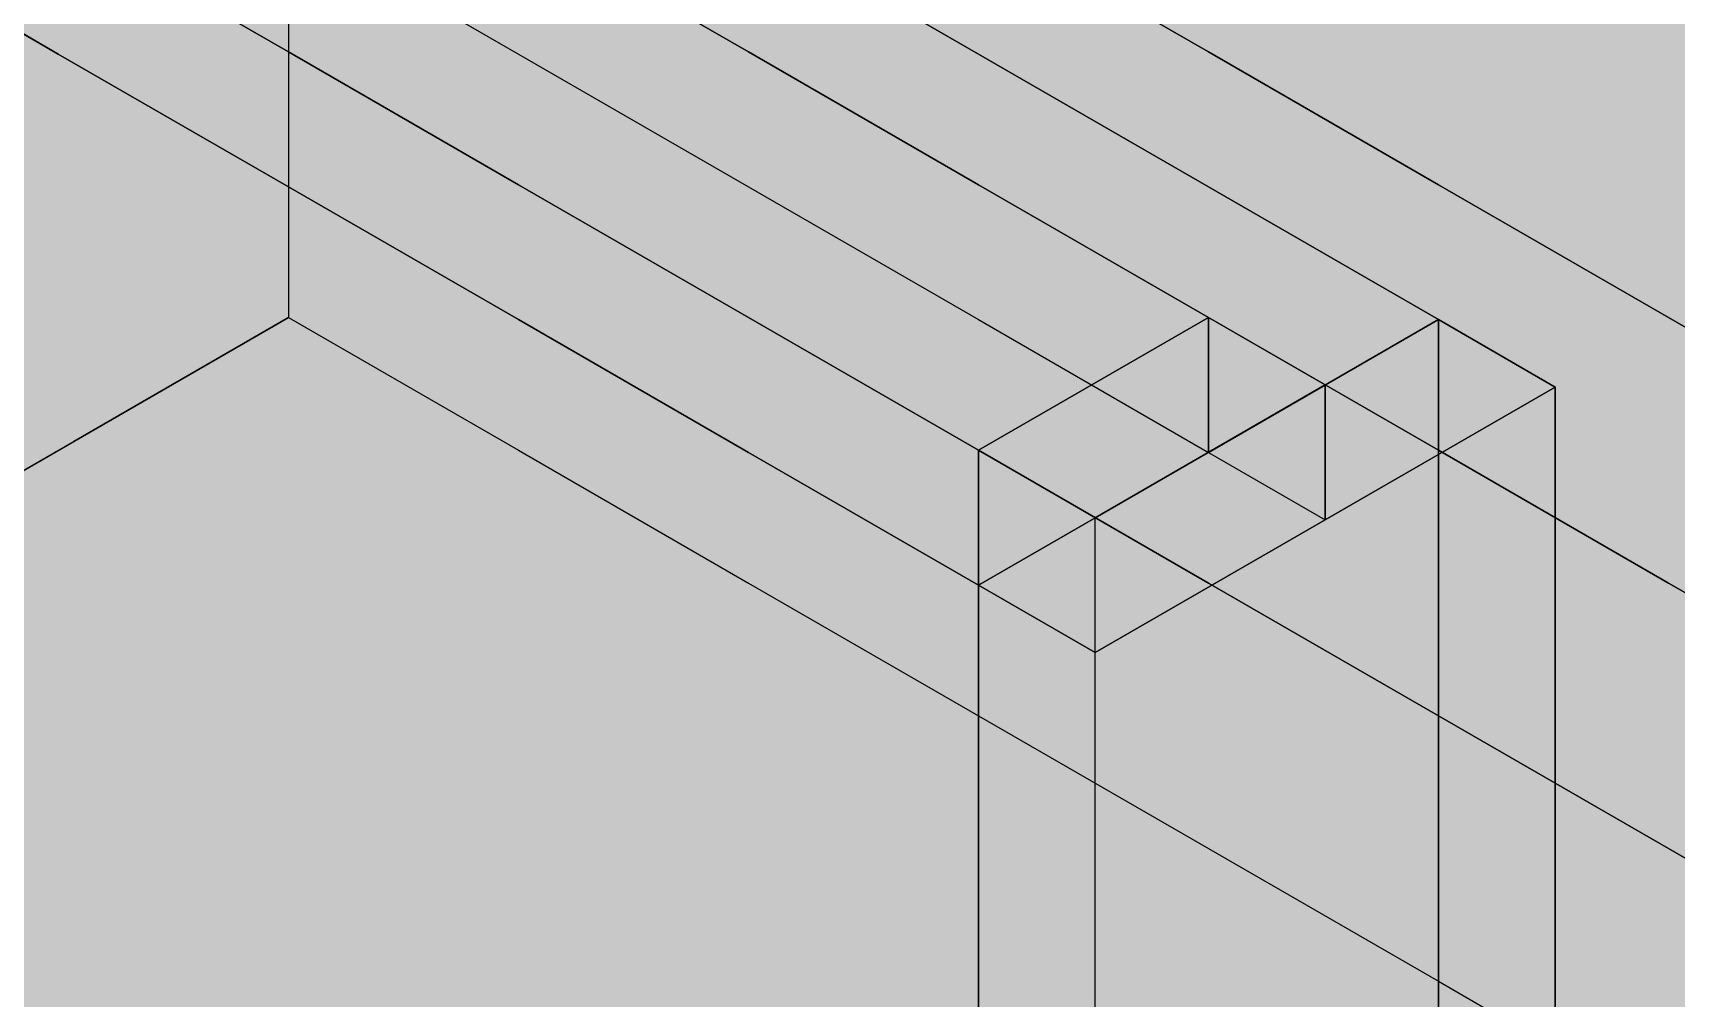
# Model space of a CAD drawing. Header units: metres. Extents: x 0 to 28.4, y 0 to 5.9.
# Drawn here: x 13.3952 to 13.7046, y 4.9968 to 5.1786 of the extents above; entities that cross this region are included whole.
import ezdxf

# ---------------------------------------------------------------- set-up
doc = ezdxf.new("R2010")
doc.units = ezdxf.units.M
doc.header["$LTSCALE"] = 0.25
doc.layers.add('ISO-ARISTAS', color=8, linetype='CONTINUOUS')
doc.layers.add('ISO-CONCRETO-SUP', color=254, linetype='CONTINUOUS', true_color=0xe8e8e8)

msp = doc.modelspace()

# ---------------------------------------------------------------- linework, layer by layer
at = {"layer": 'ISO-ARISTAS', "color": 250}
for p, q in [((13.4433, 5.225), (13.4433, 5.175)), ((13.4433, 5.225), (13.4433, 5.175)), ((13.4, 5.1746), (13.3567, 5.1996)), ((13.4, 5.1746), (13.3567, 5.1996)), ((13.4, 5.1746), (13.3567, 5.1996)), ((13.3567, 5.1996), (13.4, 5.1746)), ((13.4, 5.2), (13.4433, 5.175)), ((13.4, 5.2), (13.4433, 5.175)), ((13.4433, 5.175), (13.4, 5.2)), ((13.4, 5.2), (13.4433, 5.175)), ((13.4433, 5.175), (13.4, 5.2)), ((13.4433, 5.175), (13.4, 5.2)), ((13.4433, 5.1996), (13.4866, 5.1746)), ((13.4433, 5.1996), (13.4866, 5.1746)), ((13.5299, 5.175), (13.4866, 5.2)), ((13.4866, 5.2), (13.5299, 5.175)), ((13.5299, 5.175), (13.4866, 5.2)), ((13.4866, 5.2), (13.5299, 5.175)), ((13.57321, 5.1746), (13.5299, 5.1996)), ((13.5299, 5.1996), (13.57321, 5.1746)), ((13.61651, 5.175), (13.57321, 5.2)), ((13.57321, 5.2), (13.61651, 5.175)), ((13.57321, 5.2), (13.61651, 5.175)), ((13.57321, 5.2), (13.61651, 5.175)), ((13.4433, 5.1496), (13.4, 5.1746)), ((13.4433, 5.1496), (13.4, 5.1746)), ((13.4433, 5.1496), (13.4, 5.1746)), ((13.4, 5.1746), (13.4433, 5.1496)), ((13.4433, 5.175), (13.4433, 5.125)), ((13.4433, 5.175), (13.4433, 5.125)), ((13.4433, 5.175), (13.4866, 5.15)), ((13.4433, 5.175), (13.4866, 5.15)), ((13.4866, 5.15), (13.4433, 5.175)), ((13.4433, 5.175), (13.4866, 5.15)), ((13.4866, 5.15), (13.4433, 5.175)), ((13.4866, 5.15), (13.4433, 5.175)), ((13.4866, 5.1746), (13.5299, 5.1496)), ((13.4866, 5.1746), (13.5299, 5.1496)), ((13.57321, 5.15), (13.5299, 5.175)), ((13.5299, 5.175), (13.57321, 5.15)), ((13.57321, 5.15), (13.5299, 5.175)), ((13.5299, 5.175), (13.57321, 5.15)), ((13.61651, 5.1496), (13.57321, 5.1746)), ((13.57321, 5.1746), (13.61651, 5.1496)), ((13.65981, 5.15), (13.61651, 5.175)), ((13.61651, 5.175), (13.65981, 5.15)), ((13.61651, 5.175), (13.65981, 5.15)), ((13.61651, 5.175), (13.65981, 5.15)), ((13.4866, 5.1246), (13.4433, 5.1496)), ((13.4866, 5.1246), (13.4433, 5.1496)), ((13.4866, 5.1246), (13.4433, 5.1496)), ((13.4433, 5.1496), (13.4866, 5.1246)), ((13.4866, 5.15), (13.5299, 5.125)), ((13.4866, 5.15), (13.5299, 5.125)), ((13.5299, 5.125), (13.4866, 5.15)), ((13.4866, 5.15), (13.5299, 5.125)), ((13.5299, 5.125), (13.4866, 5.15)), ((13.5299, 5.125), (13.4866, 5.15)), ((13.5299, 5.1496), (13.57321, 5.1246)), ((13.5299, 5.1496), (13.57321, 5.1246)), ((13.61651, 5.125), (13.57321, 5.15)), ((13.57321, 5.15), (13.61651, 5.125)), ((13.61651, 5.125), (13.57321, 5.15)), ((13.57321, 5.15), (13.61651, 5.125)), ((13.65981, 5.1246), (13.61651, 5.1496)), ((13.61651, 5.1496), (13.65981, 5.1246)), ((13.70311, 5.125), (13.65981, 5.15)), ((13.65981, 5.15), (13.70311, 5.125)), ((13.65981, 5.15), (13.70311, 5.125)), ((13.65981, 5.15), (13.70311, 5.125)), ((13.4433, 5.125), (13.40289, 5.10167)), ((13.40289, 5.10167), (13.4433, 5.125)), ((13.4433, 5.125), (13.4866, 5.1)), ((13.4433, 5.125), (13.4866, 5.1)), ((13.5299, 5.0996), (13.4866, 5.1246)), ((13.5299, 5.0996), (13.4866, 5.1246)), ((13.5299, 5.0996), (13.4866, 5.1246)), ((13.4866, 5.1246), (13.5299, 5.0996)), ((13.5299, 5.125), (13.57321, 5.1)), ((13.5299, 5.125), (13.57321, 5.1)), ((13.57321, 5.1), (13.5299, 5.125)), ((13.5299, 5.125), (13.57321, 5.1)), ((13.57321, 5.1), (13.5299, 5.125)), ((13.57321, 5.1), (13.5299, 5.125)), ((13.61651, 5.125), (13.57321, 5.1)), ((13.57321, 5.1), (13.61651, 5.125)), ((13.57321, 5.1), (13.61651, 5.125)), ((13.57321, 5.1), (13.61651, 5.125)), ((13.57321, 5.1246), (13.61651, 5.0996)), ((13.57321, 5.1246), (13.61651, 5.0996)), ((13.65981, 5.1), (13.61651, 5.125)), ((13.61651, 5.125), (13.65981, 5.1)), ((13.61651, 5.0996), (13.61651, 5.125)), ((13.61651, 5.125), (13.61651, 5.0996)), ((13.6385, 5.1123), (13.61651, 5.125)), ((13.61651, 5.125), (13.61651, 5.0996)), ((13.61651, 5.125), (13.61651, 5.0996)), ((13.61651, 5.125), (13.6385, 5.1123)), ((13.65981, 5.1246), (13.61651, 5.0996)), ((13.61651, 5.0996), (13.65981, 5.1246)), ((13.61651, 5.0996), (13.65981, 5.1246)), ((13.61651, 5.0996), (13.65981, 5.1246)), ((13.65981, 5.07714), (13.65981, 5.1246)), ((13.65981, 5.1246), (13.65981, 5.07714)), ((13.6818, 5.1119), (13.65981, 5.1246)), ((13.65981, 5.1246), (13.65981, 5.07714)), ((13.65981, 5.1246), (13.65981, 5.07714)), ((13.65981, 5.1246), (13.6818, 5.1119)), ((13.74641, 5.1), (13.70311, 5.125)), ((13.70311, 5.125), (13.74641, 5.1)), ((13.70311, 5.125), (13.74641, 5.1)), ((13.70311, 5.125), (13.74641, 5.1)), ((13.6385, 5.1123), (13.5952, 5.0873)), ((13.5952, 5.0873), (13.6385, 5.1123)), ((13.6385, 5.0869), (13.6385, 5.1123)), ((13.6385, 5.1123), (13.6385, 5.0869)), ((13.6385, 5.0869), (13.6818, 5.1119)), ((13.6818, 5.1119), (13.6385, 5.0869)), ((13.6818, 5.06444), (13.6818, 5.1119)), ((13.6818, 5.1119), (13.6818, 5.06444)), ((13.36247, 5.07833), (13.40289, 5.10167)), ((13.40289, 5.10167), (13.36247, 5.07833)), ((13.4866, 5.1), (13.5299, 5.075)), ((13.4866, 5.1), (13.5299, 5.075)), ((13.57321, 5.0746), (13.5299, 5.0996)), ((13.57321, 5.0746), (13.5299, 5.0996)), ((13.57321, 5.0746), (13.5299, 5.0996)), ((13.5299, 5.0996), (13.57321, 5.0746)), ((13.57321, 5.1), (13.61651, 5.075)), ((13.57321, 5.1), (13.61651, 5.075)), ((13.61651, 5.075), (13.57321, 5.1)), ((13.57321, 5.1), (13.61651, 5.075)), ((13.57321, 5.0746), (13.57321, 5.1)), ((13.57321, 5.0746), (13.57321, 5.1)), ((13.57321, 5.0746), (13.57321, 5.1)), ((13.5952, 5.0873), (13.57321, 5.1)), ((13.5952, 5.0873), (13.57321, 5.1)), ((13.57321, 5.1), (13.57321, 5.0746)), ((13.61651, 5.0996), (13.57321, 5.0746)), ((13.61651, 5.0996), (13.57321, 5.0746)), ((13.57321, 5.0746), (13.61651, 5.0996)), ((13.61651, 5.0996), (13.57321, 5.0746)), ((13.57321, 5.0746), (13.61651, 5.0996)), ((13.57321, 5.0746), (13.61651, 5.0996)), ((13.57321, 5.0746), (13.61651, 5.0996)), ((13.61651, 5.0996), (13.57321, 5.0746)), ((13.61651, 5.0996), (13.6385, 5.0869)), ((13.61651, 5.0996), (13.6385, 5.0869)), ((13.70311, 5.075), (13.65981, 5.1)), ((13.65981, 5.1), (13.70311, 5.075)), ((13.5952, 5.0619), (13.5952, 5.0873)), ((13.5952, 5.0619), (13.5952, 5.0873)), ((13.5952, 5.0619), (13.6385, 5.0869)), ((13.6385, 5.0869), (13.5952, 5.0619)), ((13.6385, 5.0869), (13.5952, 5.0619)), ((13.6385, 5.0869), (13.5952, 5.0619)), ((13.65981, 5.02968), (13.65981, 5.07714)), ((13.65981, 5.07714), (13.65981, 5.02968)), ((13.65981, 5.07714), (13.65981, 5.02968)), ((13.65981, 5.07714), (13.65981, 5.02968)), ((13.5299, 5.075), (13.57321, 5.05)), ((13.5299, 5.075), (13.57321, 5.05)), ((13.57321, 5.02714), (13.57321, 5.0746)), ((13.57321, 5.02714), (13.57321, 5.0746)), ((13.57321, 5.02714), (13.57321, 5.0746)), ((13.5952, 5.0619), (13.57321, 5.0746)), ((13.5952, 5.0619), (13.57321, 5.0746)), ((13.5952, 5.0619), (13.57321, 5.0746)), ((13.57321, 5.0746), (13.57321, 5.02714)), ((13.57321, 5.0746), (13.5952, 5.0619)), ((13.61651, 5.075), (13.65981, 5.05)), ((13.61651, 5.075), (13.65981, 5.05)), ((13.65981, 5.05), (13.61651, 5.075)), ((13.61651, 5.075), (13.65981, 5.05)), ((13.74641, 5.05), (13.70311, 5.075)), ((13.70311, 5.075), (13.74641, 5.05)), ((13.6818, 5.01698), (13.6818, 5.06444)), ((13.6818, 5.06444), (13.6818, 5.01698)), ((13.5952, 5.01444), (13.5952, 5.0619)), ((13.5952, 5.01444), (13.5952, 5.0619)), ((13.57321, 5.05), (13.61651, 5.025)), ((13.57321, 5.05), (13.61651, 5.025)), ((13.65981, 5.05), (13.70311, 5.025)), ((13.65981, 5.05), (13.70311, 5.025)), ((13.70311, 5.025), (13.65981, 5.05)), ((13.65981, 5.05), (13.70311, 5.025)), ((13.57321, 4.97968), (13.57321, 5.02714)), ((13.57321, 4.97968), (13.57321, 5.02714)), ((13.57321, 4.97968), (13.57321, 5.02714)), ((13.57321, 5.02714), (13.57321, 4.97968)), ((13.65981, 4.98222), (13.65981, 5.02968)), ((13.65981, 5.02968), (13.65981, 4.98222)), ((13.65981, 5.02968), (13.65981, 4.98222)), ((13.65981, 5.02968), (13.65981, 4.98222)), ((13.61651, 5.025), (13.65981, 5)), ((13.61651, 5.025), (13.65981, 5)), ((13.70311, 5.025), (13.74641, 5)), ((13.70311, 5.025), (13.74641, 5)), ((13.74641, 5), (13.70311, 5.025)), ((13.70311, 5.025), (13.74641, 5)), ((13.6818, 4.96952), (13.6818, 5.01698)), ((13.6818, 5.01698), (13.6818, 4.96952)), ((13.5952, 4.96698), (13.5952, 5.01444)), ((13.5952, 4.96698), (13.5952, 5.01444)), ((13.65981, 5), (13.70311, 4.975)), ((13.65981, 5), (13.70311, 4.975))]:
    msp.add_line(p, q, dxfattribs=at)
at = {"layer": 'ISO-CONCRETO-SUP', "true_color": 0x949491}
for points in [[(13.4, 5.2), (13.36003, 5.17692), (13.4, 5.25), (13.36003, 5.22692)], [(13.61651, 5.0996), (13.57321, 5.0746), (13.61651, 5.125), (13.57321, 5.1)], [(13.65981, 5.07714), (13.61651, 5.05214), (13.65981, 5.1246), (13.61651, 5.0996)], [(13.61651, 5.05214), (13.57321, 5.02714), (13.61651, 5.0996), (13.57321, 5.0746)], [(13.65981, 5.02968), (13.61651, 5.00468), (13.65981, 5.07714), (13.61651, 5.05214)], [(13.61651, 5.00468), (13.57321, 4.97968), (13.61651, 5.05214), (13.57321, 5.02714)], [(13.65981, 4.98222), (13.61651, 4.95722), (13.65981, 5.02968), (13.61651, 5.00468)], [(13.61651, 4.95722), (13.57321, 4.93222), (13.61651, 5.00468), (13.57321, 4.97968)]]:
    msp.add_solid(points, dxfattribs=at)
at = {"layer": 'ISO-CONCRETO-SUP', "true_color": 0xa6a6a2}
for points in [[(13.4, 5.2), (13.4433, 5.175), (13.4, 5.25), (13.4433, 5.225)], [(13.4433, 5.20214), (13.4866, 5.17714), (13.4433, 5.2496), (13.4866, 5.2246)], [(13.4866, 5.2), (13.5299, 5.175), (13.4866, 5.25), (13.5299, 5.225)], [(13.4, 5.2), (13.4433, 5.175), (13.4, 5.24746), (13.4433, 5.22246)], [(13.57321, 5.2), (13.61651, 5.175), (13.57321, 5.24746), (13.61651, 5.22246)], [(13.4866, 5.19746), (13.5299, 5.17246), (13.4866, 5.24492), (13.5299, 5.21992)], [(13.65981, 5.19746), (13.70311, 5.17246), (13.65981, 5.24492), (13.70311, 5.21992)], [(13.57321, 5.19492), (13.61651, 5.16992), (13.57321, 5.24238), (13.61651, 5.21738)], [(13.65981, 5.19238), (13.70311, 5.16738), (13.65981, 5.23984), (13.70311, 5.21484)], [(13.3567, 5.1996), (13.4, 5.1746), (13.3567, 5.225), (13.4, 5.2)], [(13.4, 5.17968), (13.4433, 5.15468), (13.4, 5.22714), (13.4433, 5.20214)], [(13.4433, 5.175), (13.4866, 5.15), (13.4433, 5.225), (13.4866, 5.2)], [(13.4433, 5.1996), (13.4866, 5.1746), (13.4433, 5.225), (13.4866, 5.2)], [(13.5299, 5.175), (13.57321, 5.15), (13.5299, 5.225), (13.57321, 5.2)], [(13.4433, 5.175), (13.4866, 5.15), (13.4433, 5.22246), (13.4866, 5.19746)], [(13.4866, 5.17714), (13.5299, 5.15214), (13.4866, 5.2246), (13.5299, 5.1996)], [(13.61651, 5.175), (13.65981, 5.15), (13.61651, 5.22246), (13.65981, 5.19746)], [(13.5299, 5.17246), (13.57321, 5.14746), (13.5299, 5.21992), (13.57321, 5.19492)], [(13.70311, 5.17246), (13.74641, 5.14746), (13.70311, 5.21992), (13.74641, 5.19492)], [(13.61651, 5.16992), (13.65981, 5.14492), (13.61651, 5.21738), (13.65981, 5.19238)], [(13.70311, 5.16738), (13.74641, 5.14238), (13.70311, 5.21484), (13.74641, 5.18984)], [(13.3567, 5.15722), (13.4, 5.13222), (13.3567, 5.20468), (13.4, 5.17968)], [(13.4433, 5.15468), (13.4866, 5.12968), (13.4433, 5.20214), (13.4866, 5.17714)], [(13.3567, 5.15214), (13.4, 5.12714), (13.3567, 5.1996), (13.4, 5.1746)], [(13.4, 5.1746), (13.4433, 5.1496), (13.4, 5.2), (13.4433, 5.175)], [(13.4866, 5.15), (13.5299, 5.125), (13.4866, 5.2), (13.5299, 5.175)], [(13.4866, 5.1746), (13.5299, 5.1496), (13.4866, 5.2), (13.5299, 5.175)], [(13.4866, 5.15), (13.5299, 5.125), (13.4866, 5.19746), (13.5299, 5.17246)], [(13.5299, 5.15214), (13.57321, 5.12714), (13.5299, 5.1996), (13.57321, 5.1746)], [(13.57321, 5.15), (13.61651, 5.125), (13.57321, 5.2), (13.61651, 5.175)], [(13.65981, 5.15), (13.70311, 5.125), (13.65981, 5.19746), (13.70311, 5.17246)], [(13.57321, 5.14746), (13.61651, 5.12246), (13.57321, 5.19492), (13.61651, 5.16992)], [(13.65981, 5.14492), (13.70311, 5.11992), (13.65981, 5.19238), (13.70311, 5.16738)], [(13.4, 5.13222), (13.4433, 5.10722), (13.4, 5.17968), (13.4433, 5.15468)], [(13.4866, 5.12968), (13.5299, 5.10468), (13.4866, 5.17714), (13.5299, 5.15214)], [(13.4, 5.12714), (13.4433, 5.10214), (13.4, 5.1746), (13.4433, 5.1496)], [(13.4433, 5.1496), (13.4866, 5.1246), (13.4433, 5.175), (13.4866, 5.15)], [(13.5299, 5.125), (13.57321, 5.1), (13.5299, 5.175), (13.57321, 5.15)], [(13.5299, 5.1496), (13.57321, 5.1246), (13.5299, 5.175), (13.57321, 5.15)], [(13.5299, 5.125), (13.57321, 5.1), (13.5299, 5.17246), (13.57321, 5.14746)], [(13.57321, 5.12714), (13.61651, 5.10214), (13.57321, 5.1746), (13.61651, 5.1496)], [(13.61651, 5.125), (13.65981, 5.1), (13.61651, 5.175), (13.65981, 5.15)], [(13.70311, 5.125), (13.74641, 5.1), (13.70311, 5.17246), (13.74641, 5.14746)], [(13.61651, 5.12246), (13.65981, 5.09746), (13.61651, 5.16992), (13.65981, 5.14492)], [(13.70311, 5.11992), (13.74641, 5.09492), (13.70311, 5.16738), (13.74641, 5.14238)], [(13.3567, 5.10976), (13.4, 5.08476), (13.3567, 5.15722), (13.4, 5.13222)], [(13.4433, 5.10722), (13.4866, 5.08222), (13.4433, 5.15468), (13.4866, 5.12968)], [(13.3567, 5.10468), (13.4, 5.07968), (13.3567, 5.15214), (13.4, 5.12714)], [(13.5299, 5.10468), (13.57321, 5.07968), (13.5299, 5.15214), (13.57321, 5.12714)], [(13.4433, 5.10214), (13.4866, 5.07714), (13.4433, 5.1496), (13.4866, 5.1246)], [(13.4866, 5.1246), (13.5299, 5.0996), (13.4866, 5.15), (13.5299, 5.125)], [(13.57321, 5.1), (13.61651, 5.075), (13.57321, 5.15), (13.61651, 5.125)], [(13.57321, 5.1246), (13.61651, 5.0996), (13.57321, 5.15), (13.61651, 5.125)], [(13.61651, 5.10214), (13.65981, 5.07714), (13.61651, 5.1496), (13.65981, 5.1246)], [(13.65981, 5.1), (13.70311, 5.075), (13.65981, 5.15), (13.70311, 5.125)], [(13.57321, 5.1), (13.61651, 5.075), (13.57321, 5.14746), (13.61651, 5.12246)], [(13.65981, 5.09746), (13.70311, 5.07246), (13.65981, 5.14492), (13.70311, 5.11992)], [(13.4, 5.08476), (13.4433, 5.05976), (13.4, 5.13222), (13.4433, 5.10722)], [(13.4866, 5.08222), (13.5299, 5.05722), (13.4866, 5.12968), (13.5299, 5.10468)], [(13.4, 5.07968), (13.4433, 5.05468), (13.4, 5.12714), (13.4433, 5.10214)], [(13.57321, 5.07968), (13.61651, 5.05468), (13.57321, 5.12714), (13.61651, 5.10214)], [(13.4866, 5.07714), (13.5299, 5.05214), (13.4866, 5.1246), (13.5299, 5.0996)], [(13.5299, 5.0996), (13.57321, 5.0746), (13.5299, 5.125), (13.57321, 5.1)], [(13.61651, 5.075), (13.65981, 5.05), (13.61651, 5.125), (13.65981, 5.1)], [(13.70311, 5.075), (13.74641, 5.05), (13.70311, 5.125), (13.74641, 5.1)], [(13.61651, 5.075), (13.65981, 5.05), (13.61651, 5.12246), (13.65981, 5.09746)], [(13.70311, 5.07246), (13.74641, 5.04746), (13.70311, 5.11992), (13.74641, 5.09492)], [(13.3567, 5.0623), (13.4, 5.0373), (13.3567, 5.10976), (13.4, 5.08476)], [(13.3567, 5.05722), (13.4, 5.03222), (13.3567, 5.10468), (13.4, 5.07968)], [(13.4433, 5.05976), (13.4866, 5.03476), (13.4433, 5.10722), (13.4866, 5.08222)], [(13.5299, 5.05722), (13.57321, 5.03222), (13.5299, 5.10468), (13.57321, 5.07968)], [(13.4433, 5.05468), (13.4866, 5.02968), (13.4433, 5.10214), (13.4866, 5.07714)], [(13.61651, 5.05468), (13.65981, 5.02968), (13.61651, 5.10214), (13.65981, 5.07714)], [(13.5299, 5.05214), (13.57321, 5.02714), (13.5299, 5.0996), (13.57321, 5.0746)], [(13.65981, 5.05), (13.70311, 5.025), (13.65981, 5.1), (13.70311, 5.075)], [(13.65981, 5.05), (13.70311, 5.025), (13.65981, 5.09746), (13.70311, 5.07246)], [(13.4, 5.0373), (13.4433, 5.0123), (13.4, 5.08476), (13.4433, 5.05976)], [(13.4, 5.03222), (13.4433, 5.00722), (13.4, 5.07968), (13.4433, 5.05468)], [(13.4866, 5.03476), (13.5299, 5.00976), (13.4866, 5.08222), (13.5299, 5.05722)], [(13.57321, 5.03222), (13.61651, 5.00722), (13.57321, 5.07968), (13.61651, 5.05468)], [(13.4866, 5.02968), (13.5299, 5.00468), (13.4866, 5.07714), (13.5299, 5.05214)], [(13.70311, 5.025), (13.74641, 5), (13.70311, 5.075), (13.74641, 5.05)], [(13.70311, 5.025), (13.74641, 5), (13.70311, 5.07246), (13.74641, 5.04746)], [(13.3567, 5.01484), (13.4, 4.98984), (13.3567, 5.0623), (13.4, 5.0373)], [(13.4433, 5.0123), (13.4866, 4.9873), (13.4433, 5.05976), (13.4866, 5.03476)], [(13.3567, 5.00976), (13.4, 4.98476), (13.3567, 5.05722), (13.4, 5.03222)], [(13.5299, 5.00976), (13.57321, 4.98476), (13.5299, 5.05722), (13.57321, 5.03222)], [(13.4433, 5.00722), (13.4866, 4.98222), (13.4433, 5.05468), (13.4866, 5.02968)], [(13.5299, 5.00468), (13.57321, 4.97968), (13.5299, 5.05214), (13.57321, 5.02714)], [(13.61651, 5.00722), (13.65981, 4.98222), (13.61651, 5.05468), (13.65981, 5.02968)], [(13.4, 4.98984), (13.4433, 4.96484), (13.4, 5.0373), (13.4433, 5.0123)], [(13.4866, 4.9873), (13.5299, 4.9623), (13.4866, 5.03476), (13.5299, 5.00976)], [(13.4, 4.98476), (13.4433, 4.95976), (13.4, 5.03222), (13.4433, 5.00722)], [(13.57321, 4.98476), (13.61651, 4.95976), (13.57321, 5.03222), (13.61651, 5.00722)], [(13.4866, 4.98222), (13.5299, 4.95722), (13.4866, 5.02968), (13.5299, 5.00468)], [(13.3567, 4.96738), (13.4, 4.94238), (13.3567, 5.01484), (13.4, 4.98984)], [(13.4433, 4.96484), (13.4866, 4.93984), (13.4433, 5.0123), (13.4866, 4.9873)], [(13.3567, 4.9623), (13.4, 4.9373), (13.3567, 5.00976), (13.4, 4.98476)], [(13.5299, 4.9623), (13.57321, 4.9373), (13.5299, 5.00976), (13.57321, 4.98476)], [(13.4433, 4.95976), (13.4866, 4.93476), (13.4433, 5.00722), (13.4866, 4.98222)], [(13.61651, 4.95976), (13.65981, 4.93476), (13.61651, 5.00722), (13.65981, 4.98222)], [(13.5299, 4.95722), (13.57321, 4.93222), (13.5299, 5.00468), (13.57321, 4.97968)]]:
    msp.add_solid(points, dxfattribs=at)
at = {"layer": 'ISO-CONCRETO-SUP', "true_color": 0xb8b8b3}
for points in [[(13.4433, 5.225), (13.4866, 5.2), (13.4, 5.2), (13.4433, 5.175)], [(13.4433, 5.225), (13.4866, 5.2), (13.4, 5.2), (13.4433, 5.175)], [(13.5299, 5.225), (13.57321, 5.2), (13.4866, 5.2), (13.5299, 5.175)], [(13.5299, 5.225), (13.57321, 5.2), (13.48993, 5.20192), (13.53323, 5.17692)], [(13.4, 5.2246), (13.4433, 5.1996), (13.3567, 5.1996), (13.4, 5.1746)], [(13.4, 5.2246), (13.4433, 5.1996), (13.3567, 5.1996), (13.4, 5.1746)], [(13.4866, 5.2246), (13.5299, 5.1996), (13.4433, 5.1996), (13.4866, 5.1746)], [(13.40666, 5.20385), (13.44996, 5.17885), (13.36669, 5.18077), (13.40999, 5.15577)], [(13.48993, 5.20192), (13.53323, 5.17692), (13.44996, 5.17885), (13.49326, 5.15385)], [(13.4, 5.2), (13.4433, 5.175), (13.36003, 5.17692), (13.40333, 5.15192)], [(13.4433, 5.1996), (13.4866, 5.1746), (13.4, 5.1746), (13.4433, 5.1496)], [(13.4433, 5.1996), (13.4866, 5.1746), (13.4, 5.1746), (13.4433, 5.1496)], [(13.4866, 5.2), (13.5299, 5.175), (13.4433, 5.175), (13.4866, 5.15)], [(13.4866, 5.2), (13.5299, 5.175), (13.4433, 5.175), (13.4866, 5.15)], [(13.5299, 5.1996), (13.57321, 5.1746), (13.4866, 5.1746), (13.5299, 5.1496)], [(13.57321, 5.2), (13.61651, 5.175), (13.5299, 5.175), (13.57321, 5.15)], [(13.57321, 5.2), (13.61651, 5.175), (13.53323, 5.17692), (13.57654, 5.15192)], [(13.36669, 5.18077), (13.40999, 5.15577), (13.32672, 5.15769), (13.37002, 5.13269)], [(13.44996, 5.17885), (13.49326, 5.15385), (13.40999, 5.15577), (13.45329, 5.13077)], [(13.36003, 5.17692), (13.40333, 5.15192), (13.32006, 5.15385), (13.36336, 5.12885)], [(13.53323, 5.17692), (13.57654, 5.15192), (13.49326, 5.15385), (13.53657, 5.12885)], [(13.4433, 5.175), (13.4866, 5.15), (13.40333, 5.15192), (13.44663, 5.12692)], [(13.4866, 5.1746), (13.5299, 5.1496), (13.4433, 5.1496), (13.4866, 5.1246)], [(13.4866, 5.1746), (13.5299, 5.1496), (13.4433, 5.1496), (13.4866, 5.1246)], [(13.5299, 5.175), (13.57321, 5.15), (13.4866, 5.15), (13.5299, 5.125)], [(13.5299, 5.175), (13.57321, 5.15), (13.4866, 5.15), (13.5299, 5.125)], [(13.57321, 5.1746), (13.61651, 5.1496), (13.5299, 5.1496), (13.57321, 5.1246)], [(13.61651, 5.175), (13.65981, 5.15), (13.57321, 5.15), (13.61651, 5.125)], [(13.61651, 5.175), (13.65981, 5.15), (13.57654, 5.15192), (13.61984, 5.12692)], [(13.40999, 5.15577), (13.45329, 5.13077), (13.37002, 5.13269), (13.41332, 5.10769)], [(13.49326, 5.15385), (13.53657, 5.12885), (13.45329, 5.13077), (13.4966, 5.10577)], [(13.40333, 5.15192), (13.44663, 5.12692), (13.36336, 5.12885), (13.40666, 5.10385)], [(13.57654, 5.15192), (13.61984, 5.12692), (13.53657, 5.12885), (13.57987, 5.10385)], [(13.4866, 5.15), (13.5299, 5.125), (13.44663, 5.12692), (13.48993, 5.10192)], [(13.5299, 5.1496), (13.57321, 5.1246), (13.4866, 5.1246), (13.5299, 5.0996)], [(13.5299, 5.1496), (13.57321, 5.1246), (13.4866, 5.1246), (13.5299, 5.0996)], [(13.57321, 5.15), (13.61651, 5.125), (13.5299, 5.125), (13.57321, 5.1)], [(13.57321, 5.15), (13.61651, 5.125), (13.5299, 5.125), (13.57321, 5.1)], [(13.61651, 5.1496), (13.65981, 5.1246), (13.57321, 5.1246), (13.61651, 5.0996)], [(13.65981, 5.15), (13.70311, 5.125), (13.61651, 5.125), (13.65981, 5.1)], [(13.65981, 5.15), (13.70311, 5.125), (13.61984, 5.12692), (13.66314, 5.10192)], [(13.37002, 5.13269), (13.41332, 5.10769), (13.33005, 5.10962), (13.37335, 5.08462)], [(13.45329, 5.13077), (13.4966, 5.10577), (13.41332, 5.10769), (13.45662, 5.08269)], [(13.36336, 5.12885), (13.40666, 5.10385), (13.32339, 5.10577), (13.36669, 5.08077)], [(13.44663, 5.12692), (13.48993, 5.10192), (13.40666, 5.10385), (13.44996, 5.07885)], [(13.53657, 5.12885), (13.57987, 5.10385), (13.4966, 5.10577), (13.5399, 5.08077)], [(13.61984, 5.12692), (13.66314, 5.10192), (13.57987, 5.10385), (13.62317, 5.07885)], [(13.5299, 5.125), (13.57321, 5.1), (13.48993, 5.10192), (13.53323, 5.07692)], [(13.57321, 5.1246), (13.61651, 5.0996), (13.5299, 5.0996), (13.57321, 5.0746)], [(13.57321, 5.1246), (13.61651, 5.0996), (13.5299, 5.0996), (13.57321, 5.0746)], [(13.61651, 5.125), (13.65981, 5.1), (13.57321, 5.1), (13.61651, 5.075)], [(13.70311, 5.125), (13.74641, 5.1), (13.65981, 5.1), (13.70311, 5.075)], [(13.70311, 5.125), (13.74641, 5.1), (13.66314, 5.10192), (13.70644, 5.07692)], [(13.41332, 5.10769), (13.45662, 5.08269), (13.37335, 5.08462), (13.41665, 5.05962)], [(13.4966, 5.10577), (13.5399, 5.08077), (13.45662, 5.08269), (13.49993, 5.05769)], [(13.40666, 5.10385), (13.44996, 5.07885), (13.36669, 5.08077), (13.40999, 5.05577)], [(13.48993, 5.10192), (13.53323, 5.07692), (13.44996, 5.07885), (13.49326, 5.05385)], [(13.57987, 5.10385), (13.62317, 5.07885), (13.5399, 5.08077), (13.5832, 5.05577)], [(13.66314, 5.10192), (13.70644, 5.07692), (13.62317, 5.07885), (13.66647, 5.05385)], [(13.57321, 5.1), (13.61651, 5.075), (13.53323, 5.07692), (13.57654, 5.05192)], [(13.65981, 5.1), (13.70311, 5.075), (13.61651, 5.075), (13.65981, 5.05)], [(13.74641, 5.1), (13.78971, 5.075), (13.70311, 5.075), (13.74641, 5.05)], [(13.37335, 5.08462), (13.41665, 5.05962), (13.33338, 5.06154), (13.37668, 5.03654)], [(13.45662, 5.08269), (13.49993, 5.05769), (13.41665, 5.05962), (13.45996, 5.03462)], [(13.36669, 5.08077), (13.40999, 5.05577), (13.32672, 5.05769), (13.37002, 5.03269)], [(13.5399, 5.08077), (13.5832, 5.05577), (13.49993, 5.05769), (13.54323, 5.03269)], [(13.44996, 5.07885), (13.49326, 5.05385), (13.40999, 5.05577), (13.45329, 5.03077)], [(13.53323, 5.07692), (13.57654, 5.05192), (13.49326, 5.05385), (13.53657, 5.02885)], [(13.62317, 5.07885), (13.66647, 5.05385), (13.5832, 5.05577), (13.6265, 5.03077)], [(13.70644, 5.07692), (13.74974, 5.05192), (13.66647, 5.05385), (13.70977, 5.02885)], [(13.61651, 5.075), (13.65981, 5.05), (13.57654, 5.05192), (13.61984, 5.02692)], [(13.70311, 5.075), (13.74641, 5.05), (13.65981, 5.05), (13.70311, 5.025)], [(13.41665, 5.05962), (13.45996, 5.03462), (13.37668, 5.03654), (13.41999, 5.01154)], [(13.40999, 5.05577), (13.45329, 5.03077), (13.37002, 5.03269), (13.41332, 5.00769)], [(13.49993, 5.05769), (13.54323, 5.03269), (13.45996, 5.03462), (13.50326, 5.00962)], [(13.5832, 5.05577), (13.6265, 5.03077), (13.54323, 5.03269), (13.58653, 5.00769)], [(13.49326, 5.05385), (13.53657, 5.02885), (13.45329, 5.03077), (13.4966, 5.00577)], [(13.57654, 5.05192), (13.61984, 5.02692), (13.53657, 5.02885), (13.57987, 5.00385)], [(13.66647, 5.05385), (13.70977, 5.02885), (13.6265, 5.03077), (13.6698, 5.00577)], [(13.65981, 5.05), (13.70311, 5.025), (13.61984, 5.02692), (13.66314, 5.00192)], [(13.74641, 5.05), (13.78971, 5.025), (13.70311, 5.025), (13.74641, 5)], [(13.37668, 5.03654), (13.41999, 5.01154), (13.33671, 5.01346), (13.38001, 4.98846)], [(13.45996, 5.03462), (13.50326, 5.00962), (13.41999, 5.01154), (13.46329, 4.98654)], [(13.37002, 5.03269), (13.41332, 5.00769), (13.33005, 5.00962), (13.37335, 4.98462)], [(13.45329, 5.03077), (13.4966, 5.00577), (13.41332, 5.00769), (13.45662, 4.98269)], [(13.54323, 5.03269), (13.58653, 5.00769), (13.50326, 5.00962), (13.54656, 4.98462)], [(13.6265, 5.03077), (13.6698, 5.00577), (13.58653, 5.00769), (13.62983, 4.98269)], [(13.53657, 5.02885), (13.57987, 5.00385), (13.4966, 5.00577), (13.5399, 4.98077)], [(13.61984, 5.02692), (13.66314, 5.00192), (13.57987, 5.00385), (13.62317, 4.97885)], [(13.70977, 5.02885), (13.75307, 5.00385), (13.6698, 5.00577), (13.7131, 4.98077)], [(13.70311, 5.025), (13.74641, 5), (13.66314, 5.00192), (13.70644, 4.97692)], [(13.41999, 5.01154), (13.46329, 4.98654), (13.38001, 4.98846), (13.42332, 4.96346)], [(13.50326, 5.00962), (13.54656, 4.98462), (13.46329, 4.98654), (13.50659, 4.96154)], [(13.41332, 5.00769), (13.45662, 4.98269), (13.37335, 4.98462), (13.41665, 4.95962)], [(13.4966, 5.00577), (13.5399, 4.98077), (13.45662, 4.98269), (13.49993, 4.95769)], [(13.58653, 5.00769), (13.62983, 4.98269), (13.54656, 4.98462), (13.58986, 4.95962)], [(13.6698, 5.00577), (13.7131, 4.98077), (13.62983, 4.98269), (13.67313, 4.95769)], [(13.57987, 5.00385), (13.62317, 4.97885), (13.5399, 4.98077), (13.5832, 4.95577)], [(13.66314, 5.00192), (13.70644, 4.97692), (13.62317, 4.97885), (13.66647, 4.95385)]]:
    msp.add_solid(points, dxfattribs=at)
at = {"layer": 'ISO-CONCRETO-SUP', "true_color": 0x7b776e}
for points in [[(13.4433, 5.175), (13.40289, 5.15167), (13.4433, 5.225), (13.40289, 5.20167)], [(13.40289, 5.15167), (13.36247, 5.12833), (13.40289, 5.20167), (13.36247, 5.17833)], [(13.4433, 5.125), (13.40289, 5.10167), (13.4433, 5.175), (13.40289, 5.15167)], [(13.40289, 5.10167), (13.36247, 5.07833), (13.40289, 5.15167), (13.36247, 5.12833)]]:
    msp.add_solid(points, dxfattribs=at)
at = {"layer": 'ISO-CONCRETO-SUP', "true_color": 0x989388}
for points in [[(13.4433, 5.225), (13.4866, 5.2), (13.40289, 5.20167), (13.44619, 5.17667)], [(13.40289, 5.20167), (13.44619, 5.17667), (13.36247, 5.17833), (13.40577, 5.15333)], [(13.4866, 5.2), (13.5299, 5.175), (13.44619, 5.17667), (13.48949, 5.15167)], [(13.36247, 5.17833), (13.40577, 5.15333), (13.32206, 5.155), (13.36536, 5.13)], [(13.44619, 5.17667), (13.48949, 5.15167), (13.40577, 5.15333), (13.44907, 5.12833)], [(13.5299, 5.175), (13.57321, 5.15), (13.48949, 5.15167), (13.53279, 5.12667)], [(13.40577, 5.15333), (13.44907, 5.12833), (13.36536, 5.13), (13.40866, 5.105)], [(13.48949, 5.15167), (13.53279, 5.12667), (13.44907, 5.12833), (13.49238, 5.10333)], [(13.57321, 5.15), (13.61651, 5.125), (13.53279, 5.12667), (13.57609, 5.10167)], [(13.36536, 5.13), (13.40866, 5.105), (13.32494, 5.10667), (13.36825, 5.08167)], [(13.44907, 5.12833), (13.49238, 5.10333), (13.40866, 5.105), (13.45196, 5.08)], [(13.53279, 5.12667), (13.57609, 5.10167), (13.49238, 5.10333), (13.53568, 5.07833)], [(13.4433, 5.125), (13.4866, 5.1), (13.40289, 5.10167), (13.44619, 5.07667)], [(13.61651, 5.125), (13.65981, 5.1), (13.57609, 5.10167), (13.61939, 5.07667)], [(13.40866, 5.105), (13.45196, 5.08), (13.36825, 5.08167), (13.41155, 5.05667)], [(13.40289, 5.10167), (13.44619, 5.07667), (13.36247, 5.07833), (13.40577, 5.05333)], [(13.49238, 5.10333), (13.53568, 5.07833), (13.45196, 5.08), (13.49526, 5.055)], [(13.57609, 5.10167), (13.61939, 5.07667), (13.53568, 5.07833), (13.57898, 5.05333)], [(13.4866, 5.1), (13.5299, 5.075), (13.44619, 5.07667), (13.48949, 5.05167)], [(13.65981, 5.1), (13.70311, 5.075), (13.61939, 5.07667), (13.66269, 5.05167)], [(13.36825, 5.08167), (13.41155, 5.05667), (13.32783, 5.05833), (13.37113, 5.03333)], [(13.45196, 5.08), (13.49526, 5.055), (13.41155, 5.05667), (13.45485, 5.03167)], [(13.36247, 5.07833), (13.40577, 5.05333), (13.32206, 5.055), (13.36536, 5.03)], [(13.44619, 5.07667), (13.48949, 5.05167), (13.40577, 5.05333), (13.44907, 5.02833)], [(13.53568, 5.07833), (13.57898, 5.05333), (13.49526, 5.055), (13.53856, 5.03)], [(13.61939, 5.07667), (13.66269, 5.05167), (13.57898, 5.05333), (13.62228, 5.02833)], [(13.5299, 5.075), (13.57321, 5.05), (13.48949, 5.05167), (13.53279, 5.02667)], [(13.70311, 5.075), (13.74641, 5.05), (13.66269, 5.05167), (13.706, 5.02667)], [(13.41155, 5.05667), (13.45485, 5.03167), (13.37113, 5.03333), (13.41443, 5.00833)], [(13.49526, 5.055), (13.53856, 5.03), (13.45485, 5.03167), (13.49815, 5.00667)], [(13.40577, 5.05333), (13.44907, 5.02833), (13.36536, 5.03), (13.40866, 5.005)], [(13.48949, 5.05167), (13.53279, 5.02667), (13.44907, 5.02833), (13.49238, 5.00333)], [(13.57898, 5.05333), (13.62228, 5.02833), (13.53856, 5.03), (13.58187, 5.005)], [(13.66269, 5.05167), (13.706, 5.02667), (13.62228, 5.02833), (13.66558, 5.00333)], [(13.57321, 5.05), (13.61651, 5.025), (13.53279, 5.02667), (13.57609, 5.00167)], [(13.37113, 5.03333), (13.41443, 5.00833), (13.33072, 5.01), (13.37402, 4.985)], [(13.36536, 5.03), (13.40866, 5.005), (13.32494, 5.00667), (13.36825, 4.98167)], [(13.45485, 5.03167), (13.49815, 5.00667), (13.41443, 5.00833), (13.45774, 4.98333)], [(13.53856, 5.03), (13.58187, 5.005), (13.49815, 5.00667), (13.54145, 4.98167)], [(13.44907, 5.02833), (13.49238, 5.00333), (13.40866, 5.005), (13.45196, 4.98)], [(13.62228, 5.02833), (13.66558, 5.00333), (13.58187, 5.005), (13.62517, 4.98)], [(13.53279, 5.02667), (13.57609, 5.00167), (13.49238, 5.00333), (13.53568, 4.97833)], [(13.61651, 5.025), (13.65981, 5), (13.57609, 5.00167), (13.61939, 4.97667)], [(13.706, 5.02667), (13.7493, 5.00167), (13.66558, 5.00333), (13.70888, 4.97833)], [(13.41443, 5.00833), (13.45774, 4.98333), (13.37402, 4.985), (13.41732, 4.96)], [(13.49815, 5.00667), (13.54145, 4.98167), (13.45774, 4.98333), (13.50104, 4.95833)], [(13.40866, 5.005), (13.45196, 4.98), (13.36825, 4.98167), (13.41155, 4.95667)], [(13.49238, 5.00333), (13.53568, 4.97833), (13.45196, 4.98), (13.49526, 4.955)], [(13.58187, 5.005), (13.62517, 4.98), (13.54145, 4.98167), (13.58475, 4.95667)], [(13.66558, 5.00333), (13.70888, 4.97833), (13.62517, 4.98), (13.66847, 4.955)], [(13.57609, 5.00167), (13.61939, 4.97667), (13.53568, 4.97833), (13.57898, 4.95333)], [(13.65981, 5), (13.70311, 4.975), (13.61939, 4.97667), (13.66269, 4.95167)]]:
    msp.add_solid(points, dxfattribs=at)
at = {"layer": 'ISO-CONCRETO-SUP', "true_color": 0x89847b}
for points in [[(13.4433, 5.175), (13.4866, 5.15), (13.4433, 5.225), (13.4866, 5.2)], [(13.4866, 5.15), (13.5299, 5.125), (13.4866, 5.2), (13.5299, 5.175)], [(13.4433, 5.125), (13.4866, 5.1), (13.4433, 5.175), (13.4866, 5.15)], [(13.5299, 5.125), (13.57321, 5.1), (13.5299, 5.175), (13.57321, 5.15)], [(13.4866, 5.1), (13.5299, 5.075), (13.4866, 5.15), (13.5299, 5.125)], [(13.57321, 5.1), (13.61651, 5.075), (13.57321, 5.15), (13.61651, 5.125)], [(13.5299, 5.075), (13.57321, 5.05), (13.5299, 5.125), (13.57321, 5.1)], [(13.61651, 5.075), (13.65981, 5.05), (13.61651, 5.125), (13.65981, 5.1)], [(13.57321, 5.05), (13.61651, 5.025), (13.57321, 5.1), (13.61651, 5.075)], [(13.65981, 5.05), (13.70311, 5.025), (13.65981, 5.1), (13.70311, 5.075)], [(13.61651, 5.025), (13.65981, 5), (13.61651, 5.075), (13.65981, 5.05)], [(13.70311, 5.025), (13.74641, 5), (13.70311, 5.075), (13.74641, 5.05)], [(13.65981, 5), (13.70311, 4.975), (13.65981, 5.05), (13.70311, 5.025)], [(13.70311, 4.975), (13.74641, 4.95), (13.70311, 5.025), (13.74641, 5)]]:
    msp.add_solid(points, dxfattribs=at)
at = {"layer": 'ISO-CONCRETO-SUP', "true_color": 0xb2b2ac}
for points in [[(13.61651, 5.0996), (13.57321, 5.0746), (13.61651, 5.125), (13.57321, 5.1)], [(13.65981, 5.07714), (13.61651, 5.05214), (13.65981, 5.1246), (13.61651, 5.0996)], [(13.6385, 5.0869), (13.5952, 5.0619), (13.6385, 5.1123), (13.5952, 5.0873)], [(13.6818, 5.06444), (13.6385, 5.03944), (13.6818, 5.1119), (13.6385, 5.0869)], [(13.61651, 5.05214), (13.57321, 5.02714), (13.61651, 5.0996), (13.57321, 5.0746)], [(13.6385, 5.03944), (13.5952, 5.01444), (13.6385, 5.0869), (13.5952, 5.0619)], [(13.65981, 5.02968), (13.61651, 5.00468), (13.65981, 5.07714), (13.61651, 5.05214)], [(13.6818, 5.01698), (13.6385, 4.99198), (13.6818, 5.06444), (13.6385, 5.03944)], [(13.61651, 5.00468), (13.57321, 4.97968), (13.61651, 5.05214), (13.57321, 5.02714)], [(13.6385, 4.99198), (13.5952, 4.96698), (13.6385, 5.03944), (13.5952, 5.01444)], [(13.65981, 4.98222), (13.61651, 4.95722), (13.65981, 5.02968), (13.61651, 5.00468)], [(13.6818, 4.96952), (13.6385, 4.94452), (13.6818, 5.01698), (13.6385, 4.99198)], [(13.61651, 4.95722), (13.57321, 4.93222), (13.61651, 5.00468), (13.57321, 4.97968)]]:
    msp.add_solid(points, dxfattribs=at)
at = {"layer": 'ISO-CONCRETO-SUP', "true_color": 0xddddd5}
for points in [[(13.61651, 5.125), (13.6385, 5.1123), (13.57321, 5.1), (13.5952, 5.0873)], [(13.65981, 5.1246), (13.6818, 5.1119), (13.61651, 5.0996), (13.6385, 5.0869)], [(13.61651, 5.0996), (13.6385, 5.0869), (13.57321, 5.0746), (13.5952, 5.0619)], [(13.61651, 5.0996), (13.6385, 5.0869), (13.57321, 5.0746), (13.5952, 5.0619)]]:
    msp.add_solid(points, dxfattribs=at)
at = {"layer": 'ISO-CONCRETO-SUP', "true_color": 0xc7c7c0}
for points in [[(13.61651, 5.0996), (13.6385, 5.0869), (13.61651, 5.125), (13.6385, 5.1123)], [(13.65981, 5.07714), (13.6818, 5.06444), (13.65981, 5.1246), (13.6818, 5.1119)], [(13.57321, 5.0746), (13.5952, 5.0619), (13.57321, 5.1), (13.5952, 5.0873)], [(13.65981, 5.02968), (13.6818, 5.01698), (13.65981, 5.07714), (13.6818, 5.06444)], [(13.57321, 5.02714), (13.5952, 5.01444), (13.57321, 5.0746), (13.5952, 5.0619)], [(13.57321, 4.97968), (13.5952, 4.96698), (13.57321, 5.02714), (13.5952, 5.01444)], [(13.65981, 4.98222), (13.6818, 4.96952), (13.65981, 5.02968), (13.6818, 5.01698)]]:
    msp.add_solid(points, dxfattribs=at)

doc.saveas('drawing.dxf')
